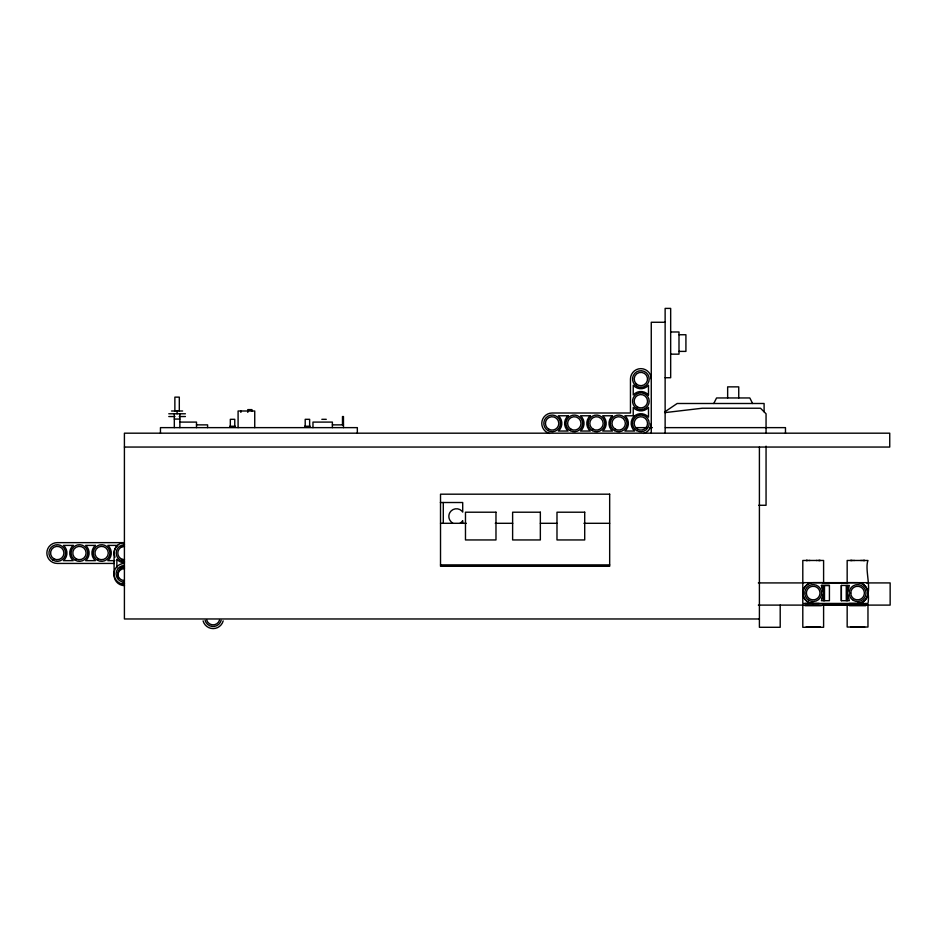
<?xml version="1.0" encoding="UTF-8"?>
<svg xmlns="http://www.w3.org/2000/svg" width="937" height="937" viewBox="0 0 937 937"><rect width="100%" height="100%" fill="white"/><g stroke="black" fill="none" stroke-linecap="round" stroke-linejoin="round"><path stroke-width="1.41" d="M810.505 582.65L810.505 583.013A10.389 10.389 0 0 0 813.199 603.44C807.659 603.487 802.775 598.649 802.798 593.098L802.798 603.451L867.967 603.451C869.442 595.545 868.154 582.732 857.566 582.662L813.199 582.65C807.659 582.627 802.786 587.452 802.798 593.004L802.798 560.467L823.6 560.467L823.6 582.65L802.798 582.65M824.49 600.699L824.49 585.438L829.421 585.438L829.421 600.699L821.409 600.699L823.611 593.062L821.409 585.438L829.421 585.426M841.344 600.699L841.344 585.426L849.355 585.438L847.165 593.062L849.355 600.699L841.344 600.699L841.344 585.438M846.275 600.699L846.275 585.438M867.967 582.662L847.165 582.662L847.165 560.478L867.967 560.478C863.516 571.957 877.313 600.816 857.566 603.451A10.389 10.389 0 0 0 860.26 583.025M807.999 584.056L807.999 582.65M802.798 593.004L803.15 590.357M713.783 403.496L716.559 397.956L749.834 397.956L752.598 403.496M664.556 412.034L677.17 403.496L764.1 403.496L764.1 411.811M664.848 412.631L702.281 408.227L760.516 408.227L766.056 413.779L766.056 433.187M805.024 603.475L819.172 603.463M849.39 603.475L863.539 603.463M805.024 605.689L821.362 605.689M849.39 605.689L865.729 605.689M665.129 322.269L651.262 322.269L651.262 433.187M670.669 331.979L678.997 331.979L678.997 354.163L670.669 354.163M678.997 334.743L685.919 334.743L685.919 351.387L678.997 351.387M665.129 377.728L670.669 377.728L670.669 308.402L665.129 308.402L665.129 433.187M171.541 411.003L182.633 411.003M168.777 413.779L185.409 413.779M168.777 416.543L174.938 416.543M179.248 416.543L185.409 416.543M174.317 419.062L179.869 419.062M321.836 419.319L326.275 419.319M179.869 422.095L196.501 422.095L196.501 427.635M196.501 424.871L207.592 424.871L207.592 427.635M332.377 424.871L343.469 424.871M229.776 426.253L235.328 426.253M304.642 426.253L310.194 426.253M635.731 427.635L647.362 427.635M649.599 427.635L652.375 427.635M665.364 427.635L785.475 427.635L785.475 433.187M124.41 447.054L889.74 447.054L889.74 433.187L124.41 433.187L124.41 618.97L759.403 618.97M440.378 502.513L462.702 502.513L462.702 512.082L461.859 510.981A7.625 7.625 0 0 0 451.072 510.981L449.865 512.562A7.625 7.625 0 0 0 449.865 520.187L451.072 521.768A7.625 7.625 0 0 0 452.653 522.975M758.759 505.277L766.056 505.277L766.056 446.164M440.519 523.303L466.275 523.303M495.263 523.303L512.75 523.303M540.344 523.303L556.988 523.303M583.915 523.303L609.671 523.303M806.991 560.467L806.218 560.467L808.127 560.478M809.299 560.467L810.013 560.478M816.385 560.478L817.099 560.478M818.259 560.478L820.18 560.478L819.406 560.478M851.358 560.467L850.585 560.467L852.494 560.478M853.666 560.467L854.38 560.478M860.752 560.478L861.466 560.478M862.626 560.478L864.546 560.478L863.773 560.478M114.782 560.654L107.849 560.654A10.12 10.12 0 0 0 107.849 545.404L117.558 545.404A10.12 10.12 0 0 0 115.005 557.222M114.162 563.43L57.251 563.43A10.401 10.401 0 0 1 46.85 553.029A10.401 10.401 0 0 1 57.251 542.64L124.387 542.64A10.401 10.401 0 0 0 114.091 553.029L114.091 575.213A10.401 10.401 0 0 0 124.492 585.613M440.519 564.894L609.671 564.894M758.349 582.919L803.688 582.919M822.709 582.919L847.575 582.919M866.584 582.919L890.15 582.919L890.15 605.103L865.12 605.103M847.528 585.438L847.376 591.493M821.409 585.438L823.4 585.438L823.4 591.493M823.225 604.833L847.552 604.845M758.349 605.103L849.039 605.103M810.938 627.04L806.277 627.04L820.18 627.04L815.448 627.04M851.358 627.04L850.644 627.04L864.546 627.04L863.773 627.04M807.987 602.046L807.999 603.451M847.376 594.632L847.376 600.699M823.6 605.103L823.6 627.286L802.798 627.286L802.798 605.103M823.4 594.632L823.4 600.699M780.205 605.103L780.205 627.286L759.403 627.286L759.403 447.054M738.743 397.956L738.743 386.864L727.651 386.864L727.651 397.956M462.702 523.396L462.702 520.667L461.859 521.768A7.625 7.625 0 0 1 460.278 522.975M443.295 502.513L443.295 522.94M357.337 433.187L357.337 427.635L160.45 427.635L160.45 433.187M343.469 427.635L343.469 416.543L342.485 416.543L342.485 424.871M332.377 427.635L332.377 422.095L312.97 422.095L312.97 427.635M309.643 426.253L309.643 419.319L305.204 419.319L305.204 426.253M254.735 427.635L254.735 411.003L238.092 411.003L238.092 427.635M251.959 411.003L251.959 409.621L247.801 409.621L247.801 412.385M240.868 411.003L240.868 412.385M234.765 426.253L234.765 419.319L230.326 419.319L230.326 426.253M179.869 413.779L179.869 427.635M179.307 411.003L179.307 397.136L174.868 397.136L174.868 411.003M177.093 411.003L177.093 413.779M174.317 413.779L174.317 427.635M116.867 567.588L116.867 559.272A10.12 10.12 0 0 0 124.492 562.739M549.445 433.444A10.401 10.401 0 0 1 552.127 413.006L630.46 413.006L630.46 379.028A10.401 10.401 0 0 1 640.861 368.639A10.401 10.401 0 0 1 651.262 379.028M651.262 423.395A10.401 10.401 0 0 1 643.555 433.444M848.571 598.263A10.389 10.389 0 0 1 848.571 587.862M822.206 587.862A10.401 10.401 0 0 1 822.206 598.263M124.492 561.357A8.316 8.316 0 0 1 116.176 553.029A8.316 8.316 0 0 1 124.492 544.713M124.492 559.717A6.688 6.688 0 0 1 117.804 553.029A6.688 6.688 0 0 1 124.492 546.353M124.492 583.54A8.316 8.316 0 0 1 122.337 583.247M120.334 568.009A8.316 8.316 0 0 1 124.492 566.897M118.706 578.562A6.688 6.688 0 0 1 124.492 568.536M123.801 559.717A6.688 6.688 0 0 1 122.068 559.483M120.463 547.243A6.688 6.688 0 0 1 123.801 546.353M124.41 584.231A10.401 10.401 0 0 1 114.009 573.831A10.401 10.401 0 0 1 124.41 563.43M223.182 620.891A10.401 10.401 0 0 1 203.095 620.891M124.41 580.518A6.688 6.688 0 0 1 117.722 573.831A6.688 6.688 0 0 1 124.41 567.143M219.598 619.931A6.688 6.688 0 0 1 206.679 619.931M124.41 582.146A8.316 8.316 0 0 1 116.083 573.831A8.316 8.316 0 0 1 124.41 565.515M221.179 620.353A8.316 8.316 0 0 1 205.109 620.353M806.452 593.062L806.429 593.613A6.793 6.793 0 0 0 811.981 599.75L814.429 599.75A6.793 6.793 0 0 0 819.969 593.613L819.969 592.512A6.793 6.793 0 0 0 814.429 586.386L811.981 586.386A6.793 6.793 0 0 0 806.429 592.512L806.452 593.062M850.819 593.062L850.796 593.613A6.793 6.793 0 0 0 856.348 599.75L858.796 599.75A6.793 6.793 0 0 0 864.336 593.613L864.336 592.512A6.793 6.793 0 0 0 858.796 586.386L856.348 586.386A6.793 6.793 0 0 0 850.796 592.512L850.819 593.062M634.255 416.145L633.611 416.789A10.12 10.12 0 0 0 634.63 431.032L624.92 431.032A10.12 10.12 0 0 0 624.92 415.77L633.236 415.77L633.236 407.454A10.12 10.12 0 0 0 648.486 407.454L648.486 417.164A10.12 10.12 0 0 0 635.415 415.29L634.255 416.145M568.08 415.77L558.37 415.77A10.12 10.12 0 0 1 558.37 431.032L568.08 431.032A10.12 10.12 0 0 1 568.08 415.77M590.263 415.77L580.553 415.77A10.12 10.12 0 0 1 580.553 431.032L590.263 431.032A10.12 10.12 0 0 1 590.263 415.77M612.447 415.77L602.737 415.77A10.12 10.12 0 0 1 602.737 431.032L612.447 431.032A10.12 10.12 0 0 1 612.447 415.77M609.671 494.186L440.519 494.186L440.519 566.288L609.671 566.288L609.671 494.186M495.978 512.211L465.478 512.211L465.478 539.946L495.978 539.946L495.978 512.211M540.344 512.211L512.621 512.211L512.621 539.946L540.344 539.946L540.344 512.211M584.711 512.211L556.988 512.211L556.988 539.946L584.711 539.946L584.711 512.211M73.191 545.404L63.482 545.404A10.12 10.12 0 0 1 63.482 560.654L73.191 560.654A10.12 10.12 0 0 1 73.191 545.404M95.375 545.404L85.665 545.404A10.12 10.12 0 0 1 85.665 560.654L95.375 560.654A10.12 10.12 0 0 1 95.375 545.404M867.967 604.845L847.165 604.845L847.165 627.029L867.967 627.029L867.967 604.845M648.486 394.981L648.486 385.271A10.12 10.12 0 0 1 633.236 385.271L633.236 394.981A10.12 10.12 0 0 1 648.486 394.981M570.153 430.61A8.316 8.316 0 0 0 582.638 423.395A8.316 8.316 0 0 0 570.153 416.192A8.316 8.316 0 0 0 570.153 430.61M570.973 429.193A6.688 6.688 0 0 0 580.999 423.395A6.688 6.688 0 0 0 570.973 417.609A6.688 6.688 0 0 0 570.973 429.193M592.336 430.61A8.316 8.316 0 0 0 604.822 423.395A8.316 8.316 0 0 0 592.336 416.192A8.316 8.316 0 0 0 592.336 430.61M593.156 429.193A6.688 6.688 0 0 0 603.182 423.395A6.688 6.688 0 0 0 593.156 417.609A6.688 6.688 0 0 0 593.156 429.193M636.703 430.61A8.316 8.316 0 0 0 649.189 423.395A8.316 8.316 0 0 0 636.703 416.192A8.316 8.316 0 0 0 636.703 430.61M637.523 429.193A6.688 6.688 0 0 0 647.549 423.395A6.688 6.688 0 0 0 637.523 417.609A6.688 6.688 0 0 0 637.523 429.193M615.34 429.193A6.688 6.688 0 0 0 625.366 423.395A6.688 6.688 0 0 0 615.34 417.609A6.688 6.688 0 0 0 615.34 429.193M614.52 430.61A8.316 8.316 0 0 0 627.005 423.395A8.316 8.316 0 0 0 614.52 416.192A8.316 8.316 0 0 0 614.52 430.61M636.703 408.427A8.316 8.316 0 0 0 649.189 401.212A8.316 8.316 0 0 0 636.703 394.008A8.316 8.316 0 0 0 636.703 408.427M547.969 430.61A8.316 8.316 0 0 0 560.455 423.395A8.316 8.316 0 0 0 547.969 416.192A8.316 8.316 0 0 0 547.969 430.61M636.703 386.243A8.316 8.316 0 0 0 649.189 379.028A8.316 8.316 0 0 0 636.703 371.825A8.316 8.316 0 0 0 636.703 386.243M637.523 407.009A6.688 6.688 0 0 0 647.549 401.212A6.688 6.688 0 0 0 637.523 395.426A6.688 6.688 0 0 0 637.523 407.009M548.789 429.193A6.688 6.688 0 0 0 558.815 423.395A6.688 6.688 0 0 0 548.789 417.609A6.688 6.688 0 0 0 548.789 429.193M636.141 383.76A6.688 6.688 0 0 0 647.315 380.762A6.688 6.688 0 0 0 639.139 372.575A6.688 6.688 0 0 0 636.141 383.76M853.338 600.383A8.456 8.456 0 0 0 866.022 593.062A8.456 8.456 0 0 0 853.338 585.742A8.456 8.456 0 0 0 853.338 600.383M808.971 600.383A8.456 8.456 0 0 0 821.655 593.062A8.456 8.456 0 0 0 808.971 585.742A8.456 8.456 0 0 0 808.971 600.383M53.093 560.232A8.316 8.316 0 0 0 65.567 553.029A8.316 8.316 0 0 0 53.093 545.826A8.316 8.316 0 0 0 53.093 560.232M75.276 560.232A8.316 8.316 0 0 0 87.75 553.029A8.316 8.316 0 0 0 75.276 545.826A8.316 8.316 0 0 0 75.276 560.232M97.46 560.232A8.316 8.316 0 0 0 109.934 553.029A8.316 8.316 0 0 0 97.46 545.826A8.316 8.316 0 0 0 97.46 560.232M76.096 558.815A6.688 6.688 0 0 0 86.11 553.029A6.688 6.688 0 0 0 76.096 547.243A6.688 6.688 0 0 0 76.096 558.815M53.913 558.815A6.688 6.688 0 0 0 63.927 553.029A6.688 6.688 0 0 0 53.913 547.243A6.688 6.688 0 0 0 53.913 558.815M98.28 558.815A6.688 6.688 0 0 0 108.294 553.029A6.688 6.688 0 0 0 98.28 547.243A6.688 6.688 0 0 0 98.28 558.815"/></g></svg>
